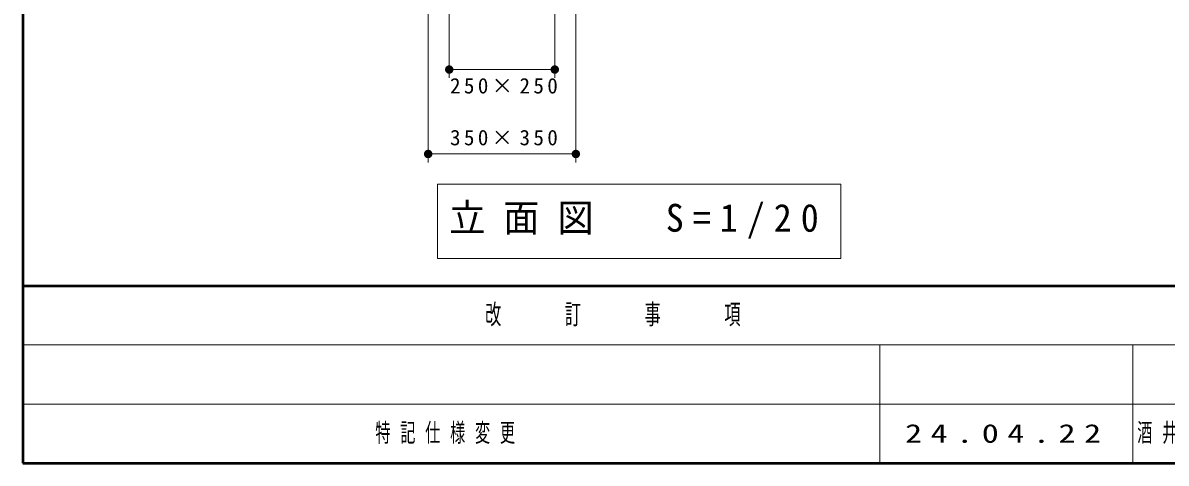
# Model space of a CAD drawing. Units: millimetres on the paper. Extents: x -385 to 0, y 0 to 267.
# Drawn here: x -385 to -249.6, y 0 to 52.1 of the extents above; entities that cross this region are included whole.
import ezdxf

# ---------------------------------------------------------------- set-up
doc = ezdxf.new("R2010")
doc.units = ezdxf.units.MM
doc.layers.add('LY_1', color=7, linetype='Continuous', lineweight=13)
doc.layers.add('LY_2', color=7, linetype='Continuous', lineweight=13)
doc.styles.add('ＭＳ ゴシック', font='')
doc.styles.get('ＭＳ ゴシック').set_extended_font_data('MS Gothic')

# ---------------------------------------------------------------- blocks, each defined once
blk = doc.blocks.new('filled_dot')
at = {"color": 0, "linetype": 'Continuous', "lineweight": -2, "const_width": 1.25}
blk.add_lwpolyline([(-0.625, 0, 1), (0.625, 0, 1)], format="xyb", close=True, dxfattribs=at)

msp = doc.modelspace()

# ---------------------------------------------------------------- linework, layer by layer
at = {"layer": 'LY_1'}
for p, q in [((-334.492, 60.617), (-334.492, 45.617)), ((-321.992, 60.617), (-321.992, 45.617)), ((-336.992, 55.617), (-336.992, 35.617)), ((-319.492, 55.617), (-319.492, 35.617)), ((-321.992, 46.617), (-334.492, 46.617)), ((-319.492, 36.617), (-336.992, 36.617)), ((-335.892, 33.056), (-335.892, 24.256)), ((-288.092, 33.056), (-335.892, 33.056)), ((-288.092, 24.256), (-288.092, 33.056)), ((-335.892, 24.256), (-288.092, 24.256))]:
    msp.add_line(p, q, dxfattribs=at)
at = {"layer": 'LY_2', "lineweight": 50}
for p, q in [((-385, 267), (-385, 0)), ((-385, 21), (0, 21)), ((-385, 0), (0, 0))]:
    msp.add_line(p, q, dxfattribs=at)
at = {"layer": 'LY_2'}
for p, q in [((-385, 14), (-243.5, 14)), ((-283.5, 14), (-283.5, 0)), ((-253.5, 14), (-253.5, 0)), ((-385, 7), (-243.5, 7))]:
    msp.add_line(p, q, dxfattribs=at)

# ---------------------------------------------------------------- block references
at = {"layer": 'LY_1', "xscale": 0.4, "yscale": 0.4}
for p in [(-334.492, 46.617), (-336.992, 36.617)]:
    msp.add_blockref('filled_dot', p, dxfattribs=at)
at = {"layer": 'LY_1', "xscale": 0.4, "yscale": 0.4, "rotation": 180}
for p in [(-321.992, 46.617), (-319.492, 36.617)]:
    msp.add_blockref('filled_dot', p, dxfattribs=at)

# ---------------------------------------------------------------- texts
at = {"layer": 'LY_1', "style": 'ＭＳ ゴシック'}
for s, insert, char_height, attachment_point in [('\\T1.32;250×250', (-327.817, 45.617), 1.833, 2), ('\\T1.32;350×350', (-327.817, 37.617), 1.833, 8), ('\\T1.5;\\W0.95;立面図\u3000S=1/20', (-334.492, 28.656), 3.299, 4), ('\\T1.64;\\W0.6;特記仕様変更', (-343.25, 3.5), 2.199, 4), ('\\T1.5;\\W1.35;24.04.22', (-280.5, 3.5), 2.199, 4), ('\\T1.64;\\W0.6;酒井麻', (-253, 3.5), 2.199, 4)]:
    msp.add_mtext(s, dxfattribs=dict(at, insert=insert, char_height=char_height, attachment_point=attachment_point))
at = {"layer": 'LY_2', "insert": (-330.25, 17.5), "char_height": 2.346, "attachment_point": 4, "style": 'ＭＳ ゴシック'}
msp.add_mtext('\\T1.64;\\W0.6;改\u3000\u3000訂\u3000\u3000事\u3000\u3000項', dxfattribs=at)

doc.saveas('drawing.dxf')
